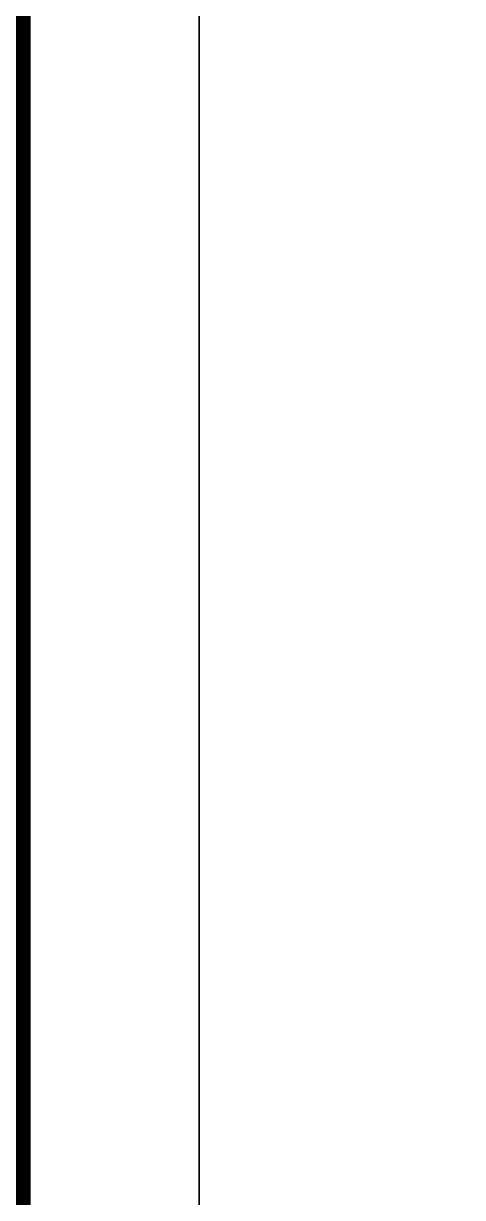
# Model space of a CAD drawing. Extents: x -21908402 to 1987571, y 88493 to 5079726.
# Drawn here: x 1927181 to 1929655, y 414450 to 421065 of the extents above; entities that cross this region are included whole.
import ezdxf

# ---------------------------------------------------------------- set-up
doc = ezdxf.new("R2010")
doc.units = 0
doc.header["$LTSCALE"] = 1000
doc.layers.add('PUB_TITLE', color=4, linetype='Continuous')

# ---------------------------------------------------------------- blocks, each defined once
blk = doc.blocks.new('tk')
at = {"layer": 'PUB_TITLE', "color": 4, "lineweight": 40, "const_width": 53}
for points in [[(1742537.1, 366667.7), (1748370.6, 366667.7)], [(1742537.1, 359243.1), (1748370.6, 359243.1)]]:
    blk.add_lwpolyline(points, dxfattribs=at)

msp = doc.modelspace()

# ---------------------------------------------------------------- linework, layer by layer
at = {"layer": 'PUB_TITLE'}
for points in [[(1868770.6, 403492.7), (1928170.6, 403492.7), (1928170.6, 445492.7), (1868770.6, 445492.7)], [(1928170.6, 403492.7), (1987570.6, 403492.7), (1987570.6, 445492.7), (1928170.6, 445492.7)]]:
    msp.add_lwpolyline(points, close=True, dxfattribs=at)
at = {"layer": 'PUB_TITLE', "const_width": 100}
msp.add_lwpolyline([(1871270.6, 404492.7), (1927170.6, 404492.7), (1927170.6, 444492.7), (1871270.6, 444492.7)], close=True, dxfattribs=at)

# ---------------------------------------------------------------- block references
at = {"xscale": 0.6666666666278616, "yscale": 0.6666666666569654, "zscale": 0.6666666666666665}
msp.add_blockref('tk', (761590.2, 176497.6), dxfattribs=at)

doc.saveas('drawing.dxf')
